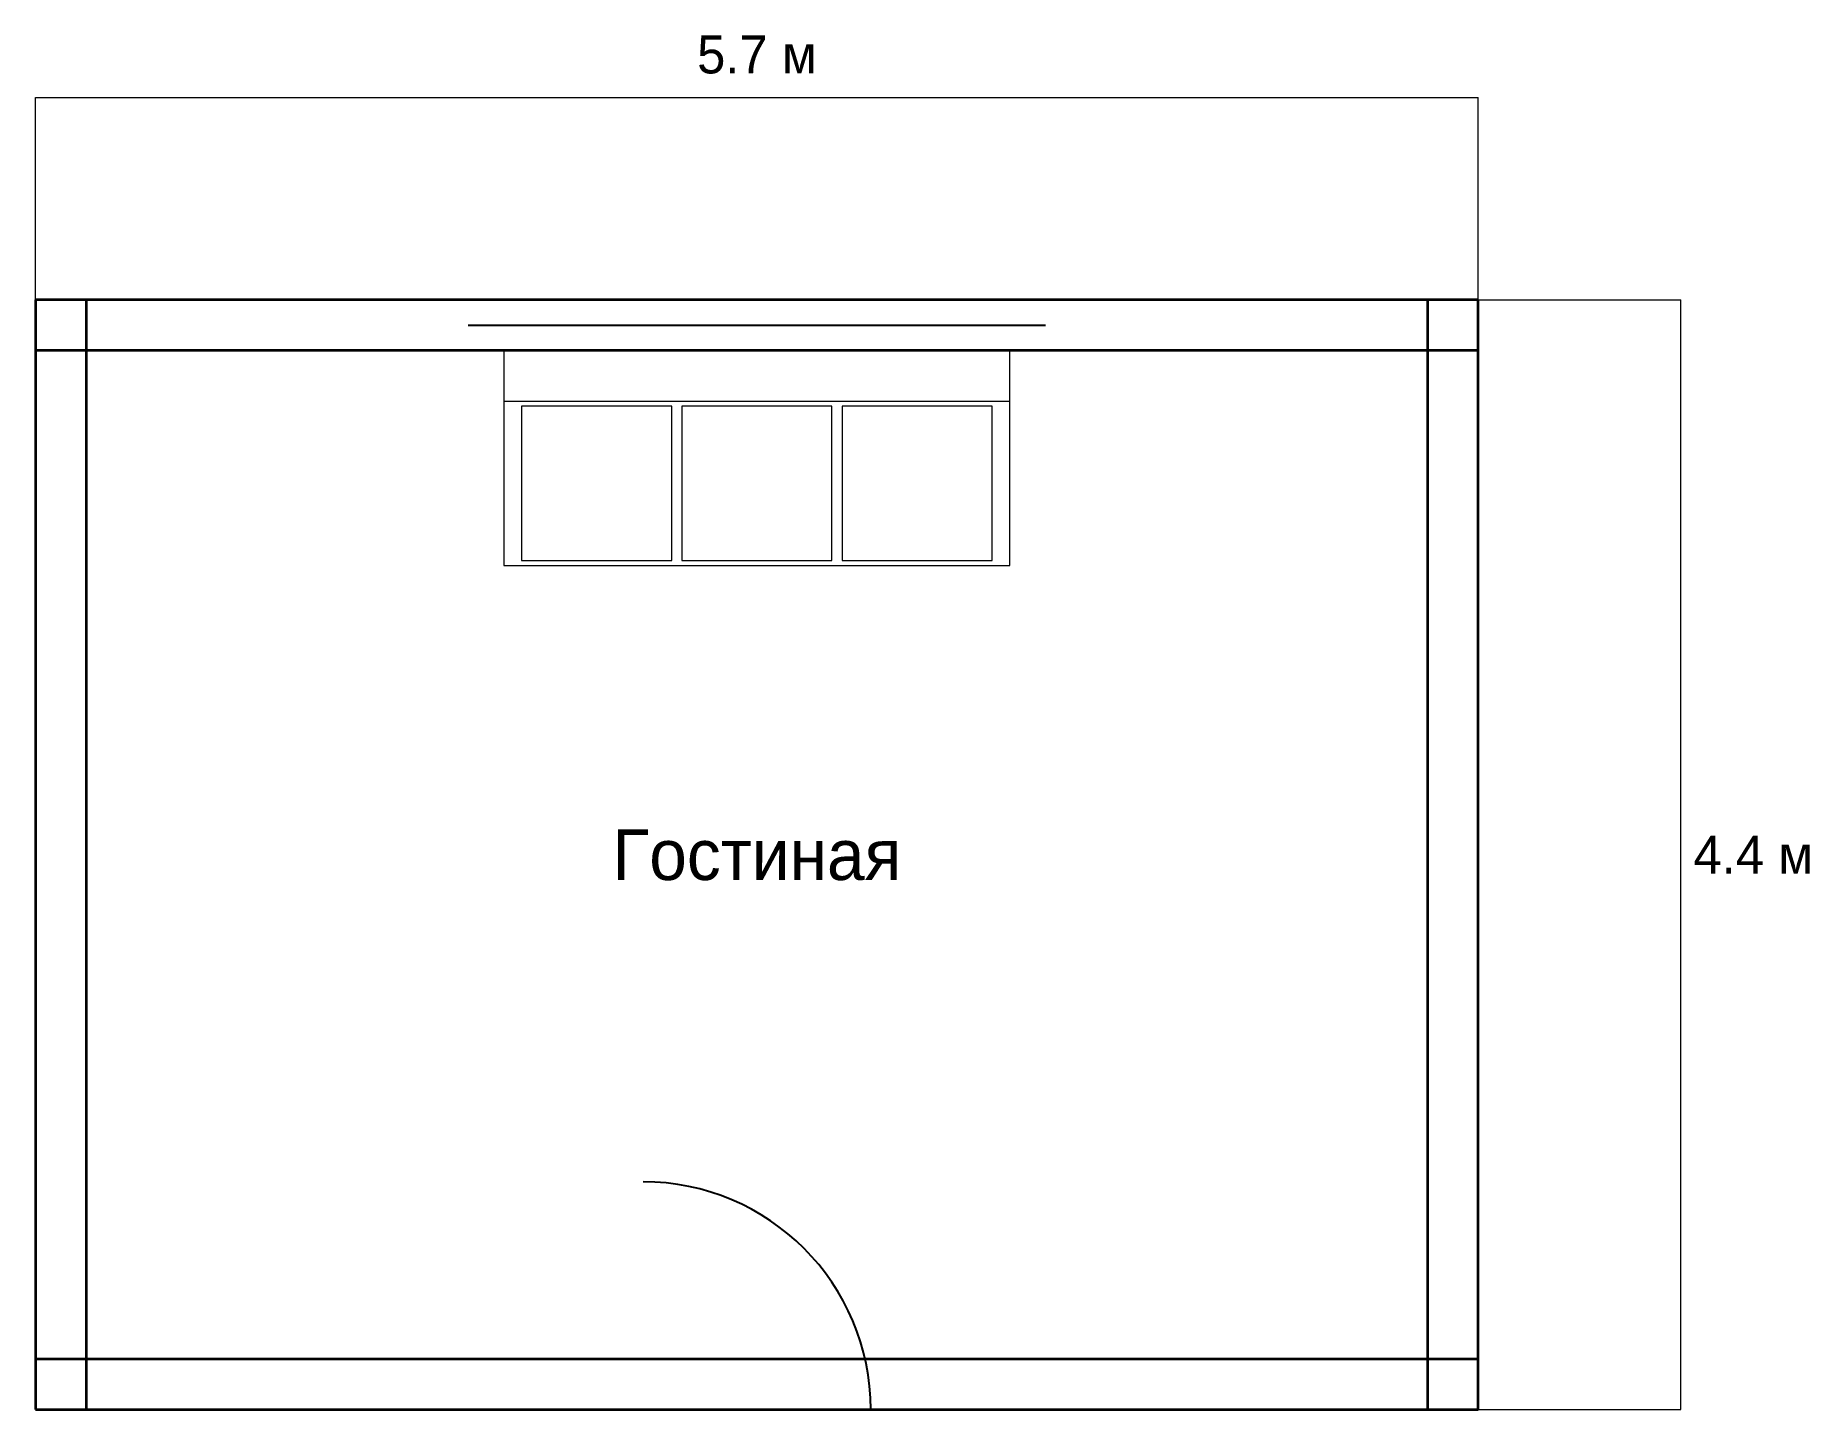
# Model space of a CAD drawing. Header units: metres. Extents: x 0 to 701, y 0 to 543.
import ezdxf
from ezdxf.enums import TextEntityAlignment as Align

# ---------------------------------------------------------------- set-up
doc = ezdxf.new("R2010")
doc.units = ezdxf.units.M
for name, color, linetype, lineweight in [('Двери', 7, 'Continuous', 25), ('Мебель', 7, 'Continuous', 18), ('Окна', 7, 'Continuous', 25), ('Размеры', 1, 'Continuous', 13), ('Стены', 7, 'Continuous', 35), ('Текст', 7, 'Continuous', 13)]:
    doc.layers.add(name, color=color, linetype=linetype, lineweight=lineweight)

msp = doc.modelspace()

# ---------------------------------------------------------------- linework, layer by layer
at = {"layer": 'Двери'}
msp.add_line((240.05, 0), (330.05, 0), dxfattribs=at)
msp.add_arc((240.05, 0), 90, 0, 90, dxfattribs=at)
at = {"layer": 'Мебель'}
msp.add_line((185.05, 398.5), (385.05, 398.5), dxfattribs=at)
for points in [[(185.05, 333.5), (385.05, 333.5), (385.05, 418.5), (185.05, 418.5), (185.05, 333.5)], [(192.05, 335.5), (251.38, 335.5), (251.38, 396.5), (192.05, 396.5), (192.05, 335.5)], [(255.38, 335.5), (314.72, 335.5), (314.72, 396.5), (255.38, 396.5), (255.38, 335.5)], [(318.72, 335.5), (378.05, 335.5), (378.05, 396.5), (318.72, 396.5), (318.72, 335.5)]]:
    msp.add_lwpolyline(points, dxfattribs=at)
at = {"layer": 'Окна'}
for p, q in [((171.03, 438.5), (399.07, 438.5)), ((171.03, 428.5), (399.07, 428.5)), ((171.03, 418.5), (399.07, 418.5))]:
    msp.add_line(p, q, dxfattribs=at)
at = {"layer": 'Размеры', "color": 1}
for p, q in [((0, 518.5), (570.1, 518.5)), ((0, 438.5), (0, 518.5)), ((570.1, 438.5), (570.1, 518.5)), ((570.1, 438.5), (650.1, 438.5)), ((650.1, 0), (650.1, 438.5)), ((570.1, 0), (650.1, 0))]:
    msp.add_line(p, q, dxfattribs=at)
at = {"layer": 'Стены'}
for p, q in [((570.1, 438.5), (0, 438.5)), ((0, 438.5), (0, 0)), ((20, 438.5), (20, 0)), ((550.1, 0), (550.1, 438.5)), ((570.1, 0), (570.1, 438.5)), ((570.1, 418.5), (0, 418.5)), ((0, 20), (570.1, 20)), ((0, 0), (570.1, 0))]:
    msp.add_line(p, q, dxfattribs=at)

# ---------------------------------------------------------------- texts
at = {"layer": 'Размеры', "color": 1}
msp.add_text('5.7 м', height=15, dxfattribs=at).set_placement((285.05, 523.5), align=Align.BOTTOM_CENTER)
msp.add_text('4.4 м', height=15, dxfattribs=at).set_placement((655.1, 219.25), align=Align.MIDDLE_LEFT)
at = {"layer": 'Текст'}
msp.add_text('Гостиная', height=20, dxfattribs=at).set_placement((285.05, 219.25), align=Align.MIDDLE_CENTER)

doc.saveas('drawing.dxf')
